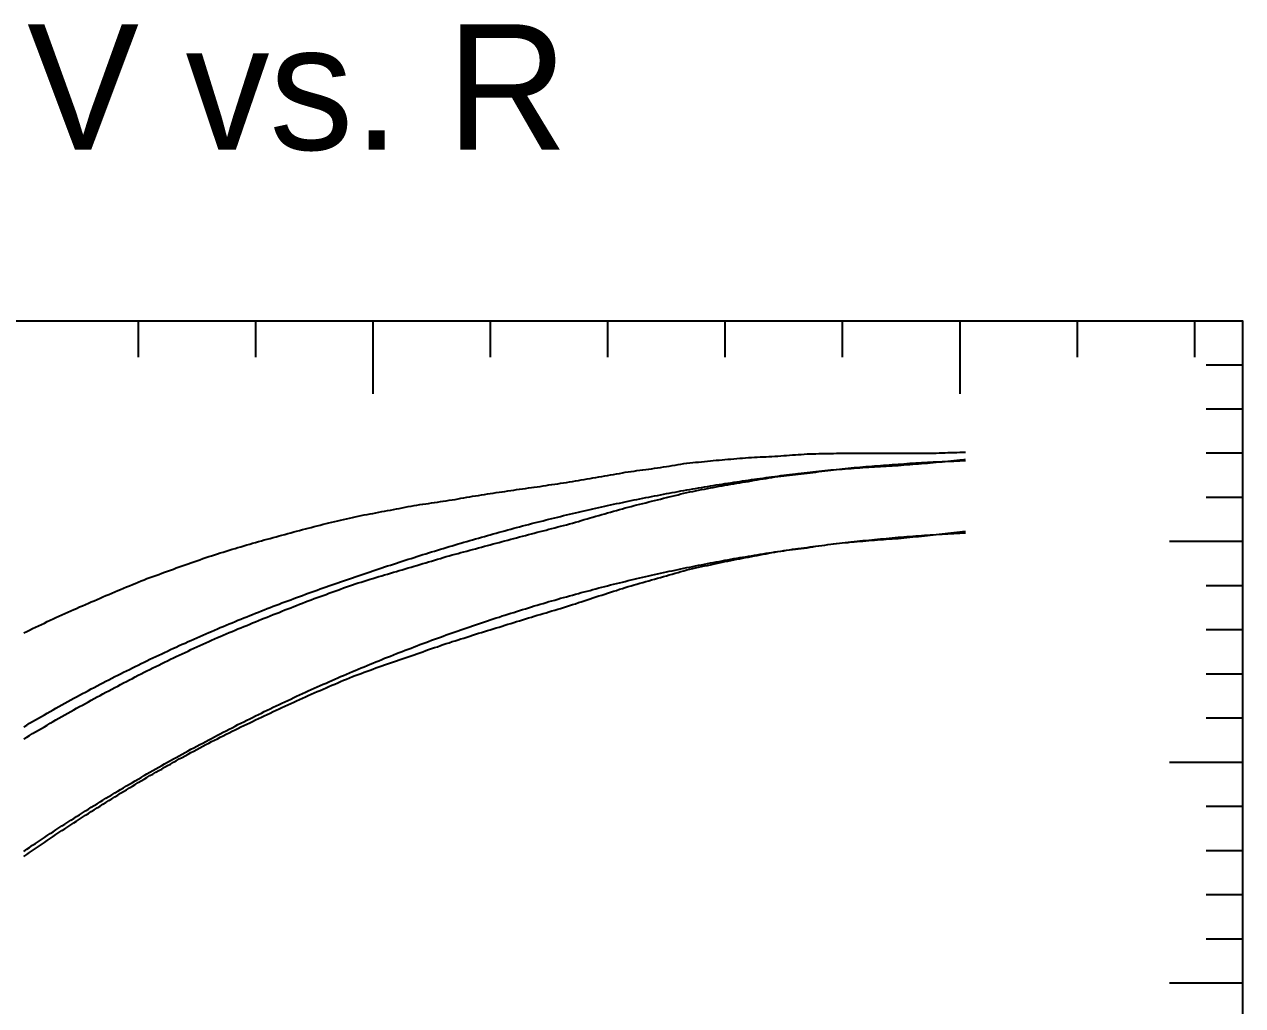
# Model space of a CAD drawing. Extents: x -35 to 179, y -35 to 142.
# Drawn here: x 72.4 to 179.2, y 56.1 to 142.2 of the extents above; entities that cross this region are included whole.
import ezdxf

# ---------------------------------------------------------------- set-up
doc = ezdxf.new("R2010")
doc.units = 0

msp = doc.modelspace()

# ---------------------------------------------------------------- linework, layer by layer
at = {"color": 0}
for p, q in [((82.34, 116.19), (82.34, 112.99)), ((92.63, 116.19), (92.63, 112.99)), ((102.92, 116.19), (102.92, 109.79)), ((113.22, 116.19), (113.22, 112.99)), ((123.51, 116.19), (123.51, 112.99)), ((133.8, 116.19), (133.8, 112.99)), ((144.09, 116.19), (144.09, 112.99)), ((154.39, 116.19), (154.39, 109.79)), ((164.68, 116.19), (164.68, 112.99)), ((174.97, 116.19), (174.97, 112.99)), ((179.2, 112.31), (176, 112.31)), ((179.2, 108.44), (176, 108.44)), ((179.2, 104.57), (176, 104.57)), ((179.2, 100.7), (176, 100.7)), ((179.2, 96.82), (172.8, 96.82)), ((179.2, 92.95), (176, 92.95)), ((179.2, 89.08), (176, 89.08)), ((179.2, 85.2), (176, 85.2)), ((179.2, 81.33), (176, 81.33)), ((179.2, 77.46), (172.8, 77.46)), ((179.2, 73.59), (176, 73.59)), ((179.2, 69.71), (176, 69.71)), ((179.2, 65.84), (176, 65.84)), ((179.2, 61.97), (176, 61.97)), ((179.2, 58.09), (172.8, 58.09))]:
    msp.add_line(p, q, dxfattribs=at)
msp.add_lwpolyline([(0, 0), (0, 116.19), (179.2, 116.19), (179.2, 0)], close=True, dxfattribs=at)
at = {"color": 6}
msp.add_lwpolyline([(72.3, 88.82), (72.56, 88.95), (72.82, 89.07), (73.08, 89.19), (73.33, 89.31), (73.59, 89.44), (73.85, 89.56), (74.11, 89.68), (74.36, 89.81), (74.62, 89.93), (74.88, 90.05), (75.13, 90.18), (75.39, 90.29), (75.65, 90.4), (75.91, 90.52), (76.16, 90.63), (76.42, 90.74), (76.68, 90.86), (76.94, 90.97), (77.19, 91.09), (77.45, 91.2), (77.71, 91.31), (77.97, 91.42), (78.22, 91.53), (78.48, 91.64), (78.74, 91.76), (78.99, 91.87), (79.25, 91.98), (79.51, 92.09), (79.77, 92.2), (80.02, 92.31), (80.28, 92.42), (80.54, 92.53), (80.8, 92.63), (81.05, 92.74), (81.31, 92.85), (81.57, 92.95), (81.83, 93.06), (82.08, 93.16), (82.34, 93.27), (82.6, 93.38), (82.85, 93.48), (83.11, 93.59), (83.37, 93.68), (83.63, 93.77), (83.88, 93.86), (84.14, 93.95), (84.4, 94.05), (84.66, 94.14), (84.91, 94.23), (85.17, 94.32), (85.43, 94.42), (85.68, 94.51), (85.94, 94.6), (86.2, 94.69), (86.46, 94.78), (86.71, 94.88), (86.97, 94.97), (87.23, 95.06), (87.49, 95.15), (87.74, 95.24), (88, 95.33), (88.26, 95.42), (88.52, 95.51), (88.77, 95.59), (89.03, 95.67), (89.29, 95.75), (89.54, 95.83), (89.8, 95.91), (90.06, 95.99), (90.32, 96.07), (90.57, 96.15), (90.83, 96.23), (91.09, 96.31), (91.35, 96.38), (91.6, 96.46), (91.86, 96.53), (92.12, 96.6), (92.37, 96.68), (92.63, 96.75), (92.89, 96.82), (93.15, 96.9), (93.4, 96.97), (93.66, 97.04), (93.92, 97.11), (94.18, 97.18), (94.43, 97.25), (94.69, 97.32), (94.95, 97.39), (95.21, 97.46), (95.46, 97.53), (95.72, 97.6), (95.98, 97.67), (96.23, 97.74), (96.49, 97.81), (96.75, 97.88), (97.01, 97.94), (97.26, 98.01), (97.52, 98.07), (97.78, 98.14), (98.04, 98.21), (98.29, 98.27), (98.55, 98.34), (98.81, 98.4), (99.06, 98.47), (99.32, 98.53), (99.58, 98.59), (99.84, 98.65), (100.09, 98.71), (100.35, 98.77), (100.61, 98.83), (100.87, 98.89), (101.12, 98.95), (101.38, 99.01), (101.64, 99.06), (101.9, 99.11), (102.15, 99.16), (102.41, 99.21), (102.67, 99.26), (102.92, 99.3), (103.18, 99.35), (103.44, 99.4), (103.7, 99.45), (103.95, 99.49), (104.21, 99.54), (104.47, 99.59), (104.73, 99.64), (104.98, 99.69), (105.24, 99.74), (105.5, 99.79), (105.76, 99.84), (106.01, 99.89), (106.27, 99.93), (106.53, 99.98), (106.78, 100.03), (107.04, 100.07), (107.3, 100.11), (107.56, 100.14), (107.81, 100.18), (108.07, 100.22), (108.33, 100.26), (108.59, 100.29), (108.84, 100.33), (109.1, 100.37), (109.36, 100.4), (109.61, 100.45), (109.87, 100.49), (110.13, 100.53), (110.39, 100.58), (110.64, 100.62), (110.9, 100.66), (111.16, 100.71), (111.42, 100.75), (111.67, 100.8), (111.93, 100.84), (112.19, 100.88), (112.45, 100.92), (112.7, 100.96), (112.96, 101), (113.22, 101.04), (113.47, 101.08), (113.73, 101.12), (113.99, 101.16), (114.25, 101.2), (114.5, 101.23), (114.76, 101.27), (115.02, 101.31), (115.28, 101.35), (115.53, 101.38), (115.79, 101.42), (116.05, 101.45), (116.3, 101.49), (116.56, 101.53), (116.82, 101.56), (117.08, 101.6), (117.33, 101.63), (117.59, 101.67), (117.85, 101.71), (118.11, 101.75), (118.36, 101.79), (118.62, 101.83), (118.88, 101.86), (119.14, 101.9), (119.39, 101.94), (119.65, 101.98), (119.91, 102.02), (120.16, 102.06), (120.42, 102.1), (120.68, 102.15), (120.94, 102.19), (121.19, 102.23), (121.45, 102.28), (121.71, 102.32), (121.97, 102.37), (122.22, 102.41), (122.48, 102.45), (122.74, 102.5), (122.99, 102.54), (123.25, 102.59), (123.51, 102.63), (123.77, 102.68), (124.02, 102.72), (124.28, 102.77), (124.54, 102.81), (124.8, 102.85), (125.05, 102.9), (125.31, 102.94), (125.57, 102.98), (125.83, 103.01), (126.08, 103.05), (126.34, 103.08), (126.6, 103.12), (126.85, 103.15), (127.11, 103.19), (127.37, 103.22), (127.63, 103.26), (127.88, 103.29), (128.14, 103.33), (128.4, 103.37), (128.66, 103.41), (128.91, 103.45), (129.17, 103.49), (129.43, 103.54), (129.69, 103.58), (129.94, 103.62), (130.2, 103.66), (130.46, 103.7), (130.71, 103.73), (130.97, 103.75), (131.23, 103.78), (131.49, 103.8), (131.74, 103.83), (132, 103.85), (132.26, 103.88), (132.52, 103.91), (132.77, 103.93), (133.03, 103.96), (133.29, 103.98), (133.54, 104), (133.8, 104.02), (134.06, 104.04), (134.32, 104.06), (134.57, 104.09), (134.83, 104.11), (135.09, 104.13), (135.35, 104.15), (135.6, 104.17), (135.86, 104.19), (136.12, 104.2), (136.38, 104.22), (136.63, 104.23), (136.89, 104.25), (137.15, 104.26), (137.4, 104.27), (137.66, 104.29), (137.92, 104.3), (138.18, 104.32), (138.43, 104.33), (138.69, 104.35), (138.95, 104.37), (139.21, 104.38), (139.46, 104.4), (139.72, 104.42), (139.98, 104.44), (140.23, 104.46), (140.49, 104.47), (140.75, 104.49), (141.01, 104.51), (141.26, 104.52), (141.52, 104.52), (141.78, 104.53), (142.04, 104.54), (142.29, 104.54), (142.55, 104.55), (142.81, 104.55), (143.07, 104.56), (143.32, 104.56), (143.58, 104.57), (143.84, 104.57), (144.09, 104.57), (144.35, 104.57), (144.61, 104.57), (144.87, 104.57), (145.12, 104.57), (145.38, 104.57), (145.64, 104.57), (145.9, 104.57), (146.15, 104.57), (146.41, 104.57), (146.67, 104.57), (146.92, 104.57), (147.18, 104.57), (147.44, 104.57), (147.7, 104.57), (147.95, 104.57), (148.21, 104.57), (148.47, 104.57), (148.73, 104.57), (148.98, 104.57), (149.24, 104.57), (149.5, 104.57), (149.76, 104.57), (150.01, 104.57), (150.27, 104.57), (150.53, 104.57), (150.78, 104.57), (151.04, 104.57), (151.3, 104.57), (151.56, 104.57), (151.81, 104.58), (152.07, 104.58), (152.33, 104.59), (152.59, 104.6), (152.84, 104.61), (153.1, 104.62), (153.36, 104.63), (153.61, 104.64), (153.87, 104.64), (154.13, 104.65), (154.39, 104.66), (154.64, 104.66), (154.9, 104.67)], dxfattribs=at)
at = {"color": 4}
for points in [[(72.3, 79.53), (72.56, 79.68), (72.82, 79.83), (73.08, 79.99), (73.33, 80.14), (73.59, 80.29), (73.85, 80.44), (74.11, 80.59), (74.36, 80.74), (74.62, 80.89), (74.88, 81.04), (75.13, 81.19), (75.39, 81.34), (75.65, 81.48), (75.91, 81.63), (76.16, 81.77), (76.42, 81.92), (76.68, 82.06), (76.94, 82.21), (77.19, 82.35), (77.45, 82.49), (77.71, 82.64), (77.97, 82.78), (78.22, 82.92), (78.48, 83.06), (78.74, 83.2), (78.99, 83.34), (79.25, 83.48), (79.51, 83.61), (79.77, 83.75), (80.02, 83.89), (80.28, 84.03), (80.54, 84.16), (80.8, 84.29), (81.05, 84.43), (81.31, 84.56), (81.57, 84.7), (81.83, 84.83), (82.08, 84.96), (82.34, 85.1), (82.6, 85.23), (82.85, 85.36), (83.11, 85.49), (83.37, 85.62), (83.63, 85.75), (83.88, 85.88), (84.14, 86), (84.4, 86.13), (84.66, 86.25), (84.91, 86.38), (85.17, 86.5), (85.43, 86.63), (85.68, 86.75), (85.94, 86.87), (86.2, 86.99), (86.46, 87.11), (86.71, 87.23), (86.97, 87.35), (87.23, 87.47), (87.49, 87.6), (87.74, 87.72), (88, 87.84), (88.26, 87.95), (88.52, 88.07), (88.77, 88.18), (89.03, 88.29), (89.29, 88.4), (89.54, 88.51), (89.8, 88.62), (90.06, 88.73), (90.32, 88.84), (90.57, 88.95), (90.83, 89.06), (91.09, 89.17), (91.35, 89.27), (91.6, 89.38), (91.86, 89.48), (92.12, 89.59), (92.37, 89.69), (92.63, 89.8), (92.89, 89.9), (93.15, 90.01), (93.4, 90.11), (93.66, 90.21), (93.92, 90.32), (94.18, 90.42), (94.43, 90.52), (94.69, 90.62), (94.95, 90.73), (95.21, 90.83), (95.46, 90.93), (95.72, 91.03), (95.98, 91.13), (96.23, 91.23), (96.49, 91.33), (96.75, 91.43), (97.01, 91.53), (97.26, 91.62), (97.52, 91.72), (97.78, 91.82), (98.04, 91.91), (98.29, 92.01), (98.55, 92.11), (98.81, 92.2), (99.06, 92.3), (99.32, 92.39), (99.58, 92.48), (99.84, 92.57), (100.09, 92.66), (100.35, 92.76), (100.61, 92.85), (100.87, 92.94), (101.12, 93.03), (101.38, 93.12), (101.64, 93.2), (101.9, 93.28), (102.15, 93.36), (102.41, 93.44), (102.67, 93.52), (102.92, 93.6), (103.18, 93.67), (103.44, 93.75), (103.7, 93.83), (103.95, 93.91), (104.21, 93.98), (104.47, 94.06), (104.73, 94.13), (104.98, 94.21), (105.24, 94.29), (105.5, 94.36), (105.76, 94.44), (106.01, 94.51), (106.27, 94.58), (106.53, 94.66), (106.78, 94.73), (107.04, 94.81), (107.3, 94.89), (107.56, 94.97), (107.81, 95.04), (108.07, 95.12), (108.33, 95.2), (108.59, 95.28), (108.84, 95.35), (109.1, 95.43), (109.36, 95.51), (109.61, 95.58), (109.87, 95.65), (110.13, 95.72), (110.39, 95.79), (110.64, 95.86), (110.9, 95.93), (111.16, 96), (111.42, 96.07), (111.67, 96.13), (111.93, 96.2), (112.19, 96.27), (112.45, 96.34), (112.7, 96.41), (112.96, 96.48), (113.22, 96.55), (113.47, 96.62), (113.73, 96.68), (113.99, 96.75), (114.25, 96.82), (114.5, 96.89), (114.76, 96.96), (115.02, 97.03), (115.28, 97.09), (115.53, 97.16), (115.79, 97.23), (116.05, 97.3), (116.3, 97.37), (116.56, 97.44), (116.82, 97.51), (117.08, 97.57), (117.33, 97.64), (117.59, 97.71), (117.85, 97.77), (118.11, 97.84), (118.36, 97.91), (118.62, 97.97), (118.88, 98.04), (119.14, 98.11), (119.39, 98.17), (119.65, 98.24), (119.91, 98.3), (120.16, 98.38), (120.42, 98.45), (120.68, 98.53), (120.94, 98.6), (121.19, 98.68), (121.45, 98.75), (121.71, 98.83), (121.97, 98.9), (122.22, 98.97), (122.48, 99.05), (122.74, 99.12), (122.99, 99.19), (123.25, 99.27), (123.51, 99.34), (123.77, 99.41), (124.02, 99.49), (124.28, 99.56), (124.54, 99.63), (124.8, 99.7), (125.05, 99.78), (125.31, 99.85), (125.57, 99.91), (125.83, 99.98), (126.08, 100.04), (126.34, 100.1), (126.6, 100.17), (126.85, 100.23), (127.11, 100.3), (127.37, 100.36), (127.63, 100.42), (127.88, 100.49), (128.14, 100.55), (128.4, 100.62), (128.66, 100.68), (128.91, 100.75), (129.17, 100.81), (129.43, 100.88), (129.69, 100.94), (129.94, 101), (130.2, 101.06), (130.46, 101.13), (130.71, 101.18), (130.97, 101.23), (131.23, 101.28), (131.49, 101.33), (131.74, 101.38), (132, 101.43), (132.26, 101.48), (132.52, 101.53), (132.77, 101.58), (133.03, 101.63), (133.29, 101.68), (133.54, 101.72), (133.8, 101.77), (134.06, 101.81), (134.32, 101.86), (134.57, 101.9), (134.83, 101.94), (135.09, 101.99), (135.35, 102.03), (135.6, 102.07), (135.86, 102.11), (136.12, 102.16), (136.38, 102.2), (136.63, 102.25), (136.89, 102.29), (137.15, 102.33), (137.4, 102.37), (137.66, 102.42), (137.92, 102.46), (138.18, 102.5), (138.43, 102.54), (138.69, 102.57), (138.95, 102.6), (139.21, 102.63), (139.46, 102.66), (139.72, 102.69), (139.98, 102.72), (140.23, 102.74), (140.49, 102.77), (140.75, 102.8), (141.01, 102.83), (141.26, 102.86), (141.52, 102.89), (141.78, 102.92), (142.04, 102.96), (142.29, 102.99), (142.55, 103.02), (142.81, 103.05), (143.07, 103.08), (143.32, 103.11), (143.58, 103.15), (143.84, 103.17), (144.09, 103.19), (144.35, 103.21), (144.61, 103.23), (144.87, 103.24), (145.12, 103.26), (145.38, 103.28), (145.64, 103.3), (145.9, 103.32), (146.15, 103.34), (146.41, 103.35), (146.67, 103.37), (146.92, 103.39), (147.18, 103.41), (147.44, 103.42), (147.7, 103.44), (147.95, 103.45), (148.21, 103.47), (148.47, 103.48), (148.73, 103.5), (148.98, 103.51), (149.24, 103.54), (149.5, 103.56), (149.76, 103.58), (150.01, 103.6), (150.27, 103.62), (150.53, 103.64), (150.78, 103.65), (151.04, 103.67), (151.3, 103.69), (151.56, 103.71), (151.81, 103.74), (152.07, 103.76), (152.33, 103.79), (152.59, 103.81), (152.84, 103.83), (153.1, 103.86), (153.36, 103.89), (153.61, 103.91), (153.87, 103.94), (154.13, 103.96), (154.39, 103.99), (154.64, 104.01), (154.9, 104.04)], [(72.3, 69.2), (72.56, 69.38), (72.82, 69.56), (73.08, 69.73), (73.33, 69.91), (73.59, 70.09), (73.85, 70.26), (74.11, 70.44), (74.36, 70.61), (74.62, 70.79), (74.88, 70.96), (75.13, 71.14), (75.39, 71.31), (75.65, 71.48), (75.91, 71.64), (76.16, 71.81), (76.42, 71.98), (76.68, 72.15), (76.94, 72.32), (77.19, 72.49), (77.45, 72.65), (77.71, 72.82), (77.97, 72.98), (78.22, 73.14), (78.48, 73.31), (78.74, 73.47), (78.99, 73.63), (79.25, 73.79), (79.51, 73.95), (79.77, 74.11), (80.02, 74.27), (80.28, 74.43), (80.54, 74.59), (80.8, 74.75), (81.05, 74.91), (81.31, 75.06), (81.57, 75.22), (81.83, 75.38), (82.08, 75.53), (82.34, 75.69), (82.6, 75.84), (82.85, 76), (83.11, 76.15), (83.37, 76.3), (83.63, 76.44), (83.88, 76.59), (84.14, 76.74), (84.4, 76.88), (84.66, 77.03), (84.91, 77.18), (85.17, 77.32), (85.43, 77.47), (85.68, 77.61), (85.94, 77.76), (86.2, 77.9), (86.46, 78.04), (86.71, 78.18), (86.97, 78.32), (87.23, 78.46), (87.49, 78.6), (87.74, 78.74), (88, 78.88), (88.26, 79.02), (88.52, 79.15), (88.77, 79.28), (89.03, 79.41), (89.29, 79.54), (89.54, 79.67), (89.8, 79.8), (90.06, 79.93), (90.32, 80.06), (90.57, 80.19), (90.83, 80.32), (91.09, 80.44), (91.35, 80.57), (91.6, 80.69), (91.86, 80.82), (92.12, 80.94), (92.37, 81.06), (92.63, 81.18), (92.89, 81.31), (93.15, 81.43), (93.4, 81.55), (93.66, 81.67), (93.92, 81.79), (94.18, 81.91), (94.43, 82.03), (94.69, 82.15), (94.95, 82.27), (95.21, 82.39), (95.46, 82.51), (95.72, 82.63), (95.98, 82.75), (96.23, 82.86), (96.49, 82.98), (96.75, 83.1), (97.01, 83.21), (97.26, 83.32), (97.52, 83.44), (97.78, 83.55), (98.04, 83.67), (98.29, 83.78), (98.55, 83.89), (98.81, 84.01), (99.06, 84.12), (99.32, 84.22), (99.58, 84.33), (99.84, 84.44), (100.09, 84.55), (100.35, 84.66), (100.61, 84.77), (100.87, 84.87), (101.12, 84.98), (101.38, 85.09), (101.64, 85.18), (101.9, 85.27), (102.15, 85.37), (102.41, 85.46), (102.67, 85.55), (102.92, 85.64), (103.18, 85.74), (103.44, 85.83), (103.7, 85.92), (103.95, 86.01), (104.21, 86.1), (104.47, 86.19), (104.73, 86.28), (104.98, 86.37), (105.24, 86.46), (105.5, 86.54), (105.76, 86.63), (106.01, 86.72), (106.27, 86.81), (106.53, 86.89), (106.78, 86.98), (107.04, 87.07), (107.3, 87.16), (107.56, 87.26), (107.81, 87.35), (108.07, 87.44), (108.33, 87.53), (108.59, 87.61), (108.84, 87.7), (109.1, 87.79), (109.36, 87.88), (109.61, 87.96), (109.87, 88.05), (110.13, 88.13), (110.39, 88.21), (110.64, 88.29), (110.9, 88.37), (111.16, 88.45), (111.42, 88.53), (111.67, 88.62), (111.93, 88.7), (112.19, 88.78), (112.45, 88.86), (112.7, 88.94), (112.96, 89.02), (113.22, 89.1), (113.47, 89.18), (113.73, 89.26), (113.99, 89.33), (114.25, 89.41), (114.5, 89.49), (114.76, 89.57), (115.02, 89.65), (115.28, 89.73), (115.53, 89.81), (115.79, 89.89), (116.05, 89.97), (116.3, 90.05), (116.56, 90.13), (116.82, 90.21), (117.08, 90.28), (117.33, 90.36), (117.59, 90.44), (117.85, 90.52), (118.11, 90.59), (118.36, 90.67), (118.62, 90.75), (118.88, 90.82), (119.14, 90.9), (119.39, 90.97), (119.65, 91.05), (119.91, 91.12), (120.16, 91.21), (120.42, 91.3), (120.68, 91.38), (120.94, 91.47), (121.19, 91.55), (121.45, 91.64), (121.71, 91.72), (121.97, 91.8), (122.22, 91.89), (122.48, 91.97), (122.74, 92.06), (122.99, 92.14), (123.25, 92.22), (123.51, 92.31), (123.77, 92.39), (124.02, 92.47), (124.28, 92.55), (124.54, 92.64), (124.8, 92.72), (125.05, 92.8), (125.31, 92.88), (125.57, 92.95), (125.83, 93.03), (126.08, 93.1), (126.34, 93.18), (126.6, 93.25), (126.85, 93.32), (127.11, 93.39), (127.37, 93.47), (127.63, 93.54), (127.88, 93.61), (128.14, 93.69), (128.4, 93.76), (128.66, 93.83), (128.91, 93.91), (129.17, 93.98), (129.43, 94.05), (129.69, 94.12), (129.94, 94.19), (130.2, 94.27), (130.46, 94.34), (130.71, 94.4), (130.97, 94.46), (131.23, 94.51), (131.49, 94.57), (131.74, 94.63), (132, 94.69), (132.26, 94.74), (132.52, 94.8), (132.77, 94.86), (133.03, 94.91), (133.29, 94.97), (133.54, 95.02), (133.8, 95.07), (134.06, 95.12), (134.32, 95.17), (134.57, 95.22), (134.83, 95.27), (135.09, 95.32), (135.35, 95.37), (135.6, 95.42), (135.86, 95.47), (136.12, 95.52), (136.38, 95.57), (136.63, 95.62), (136.89, 95.66), (137.15, 95.71), (137.4, 95.76), (137.66, 95.81), (137.92, 95.86), (138.18, 95.91), (138.43, 95.95), (138.69, 95.99), (138.95, 96.02), (139.21, 96.06), (139.46, 96.09), (139.72, 96.13), (139.98, 96.16), (140.23, 96.19), (140.49, 96.23), (140.75, 96.26), (141.01, 96.29), (141.26, 96.33), (141.52, 96.37), (141.78, 96.41), (142.04, 96.45), (142.29, 96.48), (142.55, 96.52), (142.81, 96.56), (143.07, 96.59), (143.32, 96.63), (143.58, 96.67), (143.84, 96.69), (144.09, 96.72), (144.35, 96.74), (144.61, 96.76), (144.87, 96.79), (145.12, 96.81), (145.38, 96.83), (145.64, 96.85), (145.9, 96.87), (146.15, 96.89), (146.41, 96.92), (146.67, 96.94), (146.92, 96.96), (147.18, 96.98), (147.44, 97), (147.7, 97.02), (147.95, 97.04), (148.21, 97.06), (148.47, 97.07), (148.73, 97.09), (148.98, 97.11), (149.24, 97.14), (149.5, 97.16), (149.76, 97.19), (150.01, 97.21), (150.27, 97.24), (150.53, 97.26), (150.78, 97.28), (151.04, 97.31), (151.3, 97.33), (151.56, 97.35), (151.81, 97.38), (152.07, 97.41), (152.33, 97.44), (152.59, 97.47), (152.84, 97.5), (153.1, 97.53), (153.36, 97.56), (153.61, 97.59), (153.87, 97.61), (154.13, 97.64), (154.39, 97.67), (154.64, 97.7), (154.9, 97.72)]]:
    msp.add_lwpolyline(points, dxfattribs=at)
at = {"color": 3}
for points in [[(72.3, 80.58), (72.56, 80.74), (72.82, 80.89), (73.08, 81.04), (73.33, 81.19), (73.59, 81.34), (73.85, 81.49), (74.11, 81.64), (74.36, 81.78), (74.62, 81.93), (74.88, 82.08), (75.13, 82.22), (75.39, 82.37), (75.65, 82.51), (75.91, 82.65), (76.16, 82.79), (76.42, 82.94), (76.68, 83.08), (76.94, 83.22), (77.19, 83.36), (77.45, 83.5), (77.71, 83.63), (77.97, 83.77), (78.22, 83.91), (78.48, 84.04), (78.74, 84.18), (78.99, 84.31), (79.25, 84.45), (79.51, 84.58), (79.77, 84.71), (80.02, 84.85), (80.28, 84.98), (80.54, 85.11), (80.8, 85.24), (81.05, 85.37), (81.31, 85.5), (81.57, 85.62), (81.83, 85.75), (82.08, 85.88), (82.34, 86), (82.6, 86.13), (82.85, 86.25), (83.11, 86.38), (83.37, 86.5), (83.63, 86.62), (83.88, 86.75), (84.14, 86.87), (84.4, 86.99), (84.66, 87.11), (84.91, 87.23), (85.17, 87.35), (85.43, 87.47), (85.68, 87.58), (85.94, 87.7), (86.2, 87.82), (86.46, 87.93), (86.71, 88.05), (86.97, 88.16), (87.23, 88.28), (87.49, 88.39), (87.74, 88.5), (88, 88.62), (88.26, 88.73), (88.52, 88.84), (88.77, 88.95), (89.03, 89.06), (89.29, 89.17), (89.54, 89.28), (89.8, 89.39), (90.06, 89.5), (90.32, 89.6), (90.57, 89.71), (90.83, 89.82), (91.09, 89.92), (91.35, 90.03), (91.6, 90.13), (91.86, 90.24), (92.12, 90.34), (92.37, 90.44), (92.63, 90.54), (92.89, 90.65), (93.15, 90.75), (93.4, 90.85), (93.66, 90.95), (93.92, 91.05), (94.18, 91.15), (94.43, 91.25), (94.69, 91.34), (94.95, 91.44), (95.21, 91.54), (95.46, 91.64), (95.72, 91.73), (95.98, 91.83), (96.23, 91.92), (96.49, 92.02), (96.75, 92.11), (97.01, 92.21), (97.26, 92.3), (97.52, 92.39), (97.78, 92.49), (98.04, 92.58), (98.29, 92.67), (98.55, 92.76), (98.81, 92.85), (99.06, 92.94), (99.32, 93.03), (99.58, 93.12), (99.84, 93.21), (100.09, 93.3), (100.35, 93.39), (100.61, 93.48), (100.87, 93.57), (101.12, 93.66), (101.38, 93.74), (101.64, 93.83), (101.9, 93.92), (102.15, 94), (102.41, 94.09), (102.67, 94.18), (102.92, 94.26), (103.18, 94.35), (103.44, 94.43), (103.7, 94.52), (103.95, 94.6), (104.21, 94.69), (104.47, 94.77), (104.73, 94.85), (104.98, 94.94), (105.24, 95.02), (105.5, 95.1), (105.76, 95.19), (106.01, 95.27), (106.27, 95.35), (106.53, 95.43), (106.78, 95.51), (107.04, 95.6), (107.3, 95.68), (107.56, 95.76), (107.81, 95.84), (108.07, 95.92), (108.33, 95.99), (108.59, 96.07), (108.84, 96.15), (109.1, 96.23), (109.36, 96.31), (109.61, 96.39), (109.87, 96.46), (110.13, 96.54), (110.39, 96.62), (110.64, 96.69), (110.9, 96.77), (111.16, 96.84), (111.42, 96.92), (111.67, 96.99), (111.93, 97.07), (112.19, 97.14), (112.45, 97.21), (112.7, 97.28), (112.96, 97.36), (113.22, 97.43), (113.47, 97.5), (113.73, 97.57), (113.99, 97.64), (114.25, 97.71), (114.5, 97.78), (114.76, 97.85), (115.02, 97.92), (115.28, 97.99), (115.53, 98.06), (115.79, 98.13), (116.05, 98.2), (116.3, 98.26), (116.56, 98.33), (116.82, 98.4), (117.08, 98.46), (117.33, 98.53), (117.59, 98.59), (117.85, 98.66), (118.11, 98.72), (118.36, 98.79), (118.62, 98.85), (118.88, 98.92), (119.14, 98.98), (119.39, 99.04), (119.65, 99.1), (119.91, 99.17), (120.16, 99.23), (120.42, 99.29), (120.68, 99.35), (120.94, 99.41), (121.19, 99.47), (121.45, 99.53), (121.71, 99.59), (121.97, 99.65), (122.22, 99.7), (122.48, 99.76), (122.74, 99.82), (122.99, 99.88), (123.25, 99.93), (123.51, 99.99), (123.77, 100.05), (124.02, 100.1), (124.28, 100.16), (124.54, 100.21), (124.8, 100.26), (125.05, 100.32), (125.31, 100.37), (125.57, 100.42), (125.83, 100.48), (126.08, 100.53), (126.34, 100.58), (126.6, 100.63), (126.85, 100.68), (127.11, 100.73), (127.37, 100.78), (127.63, 100.83), (127.88, 100.88), (128.14, 100.93), (128.4, 100.98), (128.66, 101.03), (128.91, 101.08), (129.17, 101.13), (129.43, 101.17), (129.69, 101.22), (129.94, 101.27), (130.2, 101.31), (130.46, 101.36), (130.71, 101.4), (130.97, 101.45), (131.23, 101.49), (131.49, 101.53), (131.74, 101.58), (132, 101.62), (132.26, 101.66), (132.52, 101.71), (132.77, 101.75), (133.03, 101.79), (133.29, 101.83), (133.54, 101.87), (133.8, 101.91), (134.06, 101.95), (134.32, 101.99), (134.57, 102.03), (134.83, 102.07), (135.09, 102.11), (135.35, 102.15), (135.6, 102.18), (135.86, 102.22), (136.12, 102.26), (136.38, 102.29), (136.63, 102.33), (136.89, 102.37), (137.15, 102.4), (137.4, 102.44), (137.66, 102.47), (137.92, 102.51), (138.18, 102.54), (138.43, 102.57), (138.69, 102.61), (138.95, 102.64), (139.21, 102.67), (139.46, 102.7), (139.72, 102.73), (139.98, 102.76), (140.23, 102.8), (140.49, 102.83), (140.75, 102.86), (141.01, 102.88), (141.26, 102.91), (141.52, 102.94), (141.78, 102.97), (142.04, 103), (142.29, 103.03), (142.55, 103.05), (142.81, 103.08), (143.07, 103.11), (143.32, 103.13), (143.58, 103.16), (143.84, 103.19), (144.09, 103.21), (144.35, 103.24), (144.61, 103.26), (144.87, 103.28), (145.12, 103.31), (145.38, 103.33), (145.64, 103.35), (145.9, 103.38), (146.15, 103.4), (146.41, 103.42), (146.67, 103.44), (146.92, 103.46), (147.18, 103.48), (147.44, 103.5), (147.7, 103.52), (147.95, 103.54), (148.21, 103.56), (148.47, 103.58), (148.73, 103.6), (148.98, 103.62), (149.24, 103.63), (149.5, 103.65), (149.76, 103.67), (150.01, 103.69), (150.27, 103.7), (150.53, 103.72), (150.78, 103.73), (151.04, 103.75), (151.3, 103.76), (151.56, 103.78), (151.81, 103.79), (152.07, 103.81), (152.33, 103.82), (152.59, 103.83), (152.84, 103.85), (153.1, 103.86), (153.36, 103.87), (153.61, 103.88), (153.87, 103.89), (154.13, 103.9), (154.39, 103.92), (154.64, 103.93), (154.9, 103.94)], [(72.3, 69.66), (72.56, 69.84), (72.82, 70.01), (73.08, 70.19), (73.33, 70.36), (73.59, 70.53), (73.85, 70.7), (74.11, 70.88), (74.36, 71.05), (74.62, 71.22), (74.88, 71.38), (75.13, 71.55), (75.39, 71.72), (75.65, 71.89), (75.91, 72.05), (76.16, 72.22), (76.42, 72.38), (76.68, 72.55), (76.94, 72.71), (77.19, 72.87), (77.45, 73.04), (77.71, 73.2), (77.97, 73.36), (78.22, 73.52), (78.48, 73.68), (78.74, 73.84), (78.99, 74), (79.25, 74.16), (79.51, 74.31), (79.77, 74.47), (80.02, 74.63), (80.28, 74.78), (80.54, 74.94), (80.8, 75.09), (81.05, 75.24), (81.31, 75.4), (81.57, 75.55), (81.83, 75.7), (82.08, 75.85), (82.34, 76), (82.6, 76.15), (82.85, 76.3), (83.11, 76.45), (83.37, 76.6), (83.63, 76.75), (83.88, 76.89), (84.14, 77.04), (84.4, 77.18), (84.66, 77.33), (84.91, 77.47), (85.17, 77.62), (85.43, 77.76), (85.68, 77.9), (85.94, 78.05), (86.2, 78.19), (86.46, 78.33), (86.71, 78.47), (86.97, 78.61), (87.23, 78.75), (87.49, 78.89), (87.74, 79.02), (88, 79.16), (88.26, 79.3), (88.52, 79.43), (88.77, 79.57), (89.03, 79.71), (89.29, 79.84), (89.54, 79.97), (89.8, 80.11), (90.06, 80.24), (90.32, 80.37), (90.57, 80.5), (90.83, 80.64), (91.09, 80.77), (91.35, 80.9), (91.6, 81.02), (91.86, 81.15), (92.12, 81.28), (92.37, 81.41), (92.63, 81.54), (92.89, 81.66), (93.15, 81.79), (93.4, 81.91), (93.66, 82.04), (93.92, 82.16), (94.18, 82.29), (94.43, 82.41), (94.69, 82.53), (94.95, 82.66), (95.21, 82.78), (95.46, 82.9), (95.72, 83.02), (95.98, 83.14), (96.23, 83.26), (96.49, 83.38), (96.75, 83.5), (97.01, 83.61), (97.26, 83.73), (97.52, 83.85), (97.78, 83.96), (98.04, 84.08), (98.29, 84.19), (98.55, 84.31), (98.81, 84.42), (99.06, 84.54), (99.32, 84.65), (99.58, 84.76), (99.84, 84.87), (100.09, 84.98), (100.35, 85.09), (100.61, 85.2), (100.87, 85.31), (101.12, 85.42), (101.38, 85.53), (101.64, 85.64), (101.9, 85.75), (102.15, 85.85), (102.41, 85.96), (102.67, 86.07), (102.92, 86.17), (103.18, 86.28), (103.44, 86.38), (103.7, 86.48), (103.95, 86.59), (104.21, 86.69), (104.47, 86.79), (104.73, 86.89), (104.98, 87), (105.24, 87.1), (105.5, 87.2), (105.76, 87.3), (106.01, 87.4), (106.27, 87.49), (106.53, 87.59), (106.78, 87.69), (107.04, 87.79), (107.3, 87.88), (107.56, 87.98), (107.81, 88.07), (108.07, 88.17), (108.33, 88.26), (108.59, 88.36), (108.84, 88.45), (109.1, 88.54), (109.36, 88.64), (109.61, 88.73), (109.87, 88.82), (110.13, 88.91), (110.39, 89), (110.64, 89.09), (110.9, 89.18), (111.16, 89.27), (111.42, 89.36), (111.67, 89.45), (111.93, 89.53), (112.19, 89.62), (112.45, 89.71), (112.7, 89.79), (112.96, 89.88), (113.22, 89.96), (113.47, 90.05), (113.73, 90.13), (113.99, 90.21), (114.25, 90.3), (114.5, 90.38), (114.76, 90.46), (115.02, 90.54), (115.28, 90.62), (115.53, 90.7), (115.79, 90.78), (116.05, 90.86), (116.3, 90.94), (116.56, 91.02), (116.82, 91.1), (117.08, 91.18), (117.33, 91.25), (117.59, 91.33), (117.85, 91.4), (118.11, 91.48), (118.36, 91.56), (118.62, 91.63), (118.88, 91.7), (119.14, 91.78), (119.39, 91.85), (119.65, 91.92), (119.91, 91.99), (120.16, 92.07), (120.42, 92.14), (120.68, 92.21), (120.94, 92.28), (121.19, 92.35), (121.45, 92.42), (121.71, 92.49), (121.97, 92.55), (122.22, 92.62), (122.48, 92.69), (122.74, 92.76), (122.99, 92.82), (123.25, 92.89), (123.51, 92.95), (123.77, 93.02), (124.02, 93.08), (124.28, 93.15), (124.54, 93.21), (124.8, 93.27), (125.05, 93.34), (125.31, 93.4), (125.57, 93.46), (125.83, 93.52), (126.08, 93.58), (126.34, 93.64), (126.6, 93.7), (126.85, 93.76), (127.11, 93.82), (127.37, 93.88), (127.63, 93.94), (127.88, 93.99), (128.14, 94.05), (128.4, 94.11), (128.66, 94.16), (128.91, 94.22), (129.17, 94.27), (129.43, 94.33), (129.69, 94.38), (129.94, 94.44), (130.2, 94.49), (130.46, 94.54), (130.71, 94.59), (130.97, 94.65), (131.23, 94.7), (131.49, 94.75), (131.74, 94.8), (132, 94.85), (132.26, 94.9), (132.52, 94.95), (132.77, 95), (133.03, 95.04), (133.29, 95.09), (133.54, 95.14), (133.8, 95.19), (134.06, 95.23), (134.32, 95.28), (134.57, 95.33), (134.83, 95.37), (135.09, 95.42), (135.35, 95.46), (135.6, 95.5), (135.86, 95.55), (136.12, 95.59), (136.38, 95.63), (136.63, 95.67), (136.89, 95.72), (137.15, 95.76), (137.4, 95.8), (137.66, 95.84), (137.92, 95.88), (138.18, 95.92), (138.43, 95.96), (138.69, 96), (138.95, 96.03), (139.21, 96.07), (139.46, 96.11), (139.72, 96.15), (139.98, 96.18), (140.23, 96.22), (140.49, 96.25), (140.75, 96.29), (141.01, 96.32), (141.26, 96.36), (141.52, 96.39), (141.78, 96.43), (142.04, 96.46), (142.29, 96.49), (142.55, 96.52), (142.81, 96.56), (143.07, 96.59), (143.32, 96.62), (143.58, 96.65), (143.84, 96.68), (144.09, 96.71), (144.35, 96.74), (144.61, 96.77), (144.87, 96.8), (145.12, 96.82), (145.38, 96.85), (145.64, 96.88), (145.9, 96.91), (146.15, 96.93), (146.41, 96.96), (146.67, 96.99), (146.92, 97.01), (147.18, 97.04), (147.44, 97.06), (147.7, 97.08), (147.95, 97.11), (148.21, 97.13), (148.47, 97.15), (148.73, 97.18), (148.98, 97.2), (149.24, 97.22), (149.5, 97.24), (149.76, 97.26), (150.01, 97.28), (150.27, 97.3), (150.53, 97.32), (150.78, 97.34), (151.04, 97.36), (151.3, 97.38), (151.56, 97.4), (151.81, 97.42), (152.07, 97.43), (152.33, 97.45), (152.59, 97.47), (152.84, 97.48), (153.1, 97.5), (153.36, 97.51), (153.61, 97.53), (153.87, 97.54), (154.13, 97.56), (154.39, 97.57), (154.64, 97.59), (154.9, 97.6)]]:
    msp.add_lwpolyline(points, dxfattribs=at)

# ---------------------------------------------------------------- texts
at = {"color": 0}
msp.add_text('V vs. R', height=11, dxfattribs=at).set_placement((72.6, 131.19))

doc.saveas('drawing.dxf')
